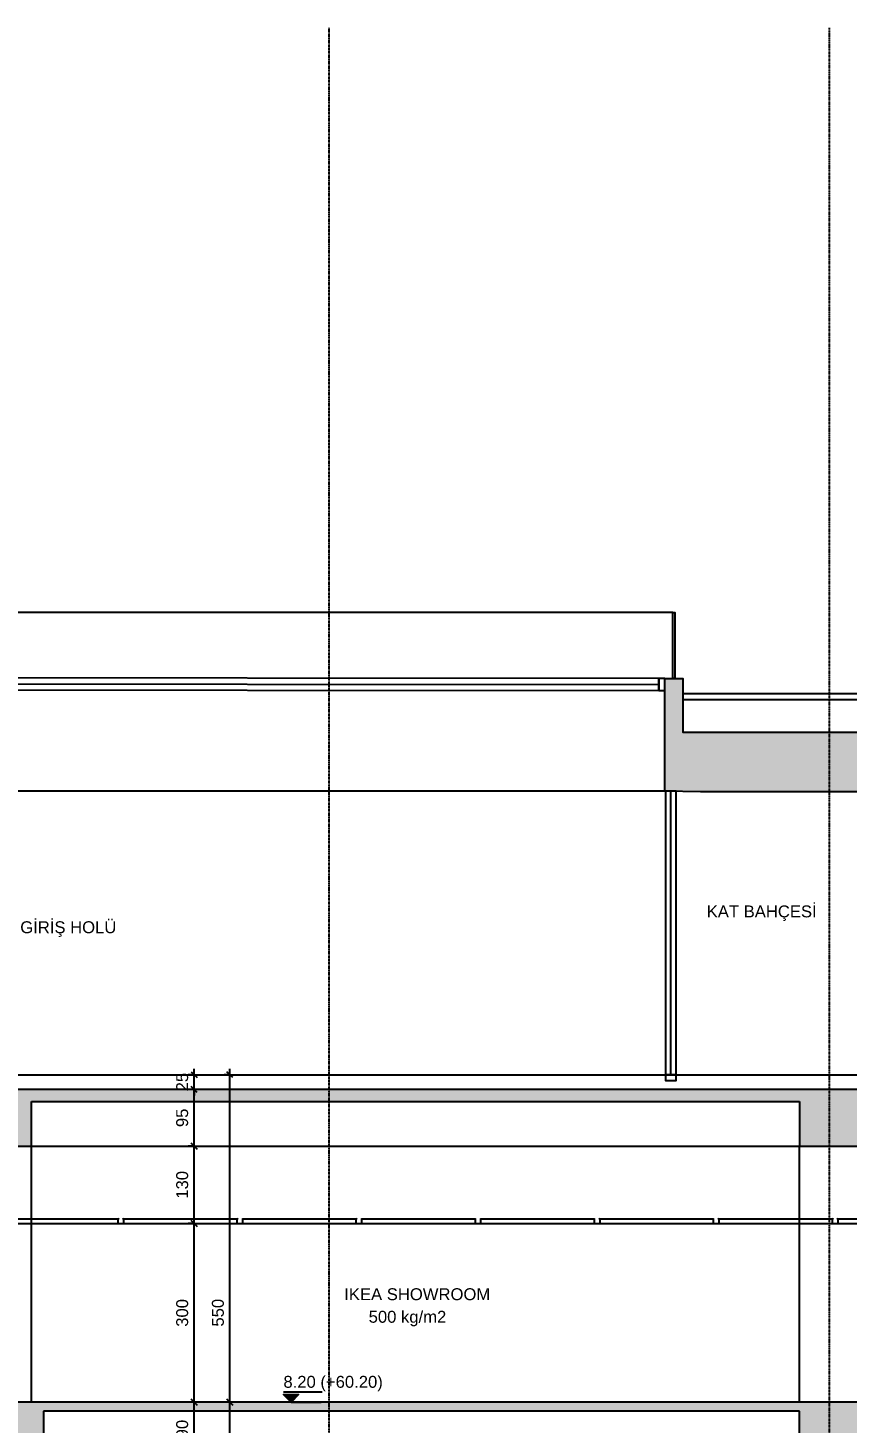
# Model space of a CAD drawing. Header units: centimetres. Extents: x -678439 to 71514, y -426864 to 8594.
# Drawn here: x 61169 to 62546, y 5995 to 8337 of the extents above; entities that cross this region are included whole.
import ezdxf

# ---------------------------------------------------------------- set-up
doc = ezdxf.new("R2010")
doc.units = ezdxf.units.CM
doc.header["$LTSCALE"] = 0.01
doc.header["$MEASUREMENT"] = 0
doc.header["$PDMODE"] = 3
doc.linetypes.add('$0$CENTER', pattern=[50.8, 31.75, -6.35, 6.35, -6.35])
doc.layers.get('0').update_dxf_attribs({"lineweight": 0})
doc.layers.get('DefPoints').update_dxf_attribs({"color": 200})
for name, color, linetype in [('$0$V-0_Axis', 8, '$0$CENTER'), ('AR-02', 152, 'Continuous'), ('METAL', 122, 'Continuous'), ('V-0_Dimension', 1, 'Continuous'), ('V-0_Elevation_015', 103, 'Continuous'), ('V-0_Elevation_025', 123, 'Continuous'), ('V-0_Hatch_Concrete', 252, 'Continuous'), ('V-0_Notation_Level_500', 2, 'Continuous'), ('V-0_Text_Tr', 7, 'Continuous'), ('V-2_Column', 160, 'Continuous'), ('V-3_Ceiling_Suspended', 202, 'Continuous'), ('V-3_Glazing', 121, 'Continuous'), ('V-4_Floor_Cladding', 53, 'Continuous')]:
    doc.layers.add(name, color=color, linetype=linetype)
doc.styles.add('VIVA_100', font='arial.ttf', dxfattribs={"height": 20})
doc.dimstyles.new('VIVA_100', dxfattribs={"dimscale": 10, "dimtxt": 25, "dimasz": 1, "dimexe": 1, "dimexo": 1, "dimgap": 1, "dimtad": 1, "dimdec": 0, "dimzin": 3, "dimdsep": 46, "dimtxsty": 'VIVA_100', "dimblk": 'OBLIQUE', "dimcen": 0, "dimdle": 1, "dimclrd": 256, "dimclre": 256, "dimclrt": 256, "dimadec": 1, "dimazin": 0, "dimtfac": 0.75, "dimtdec": 0, "dimtix": 1, "dimtmove": 2, "dimatfit": 2, "dimldrblk": 'DOT', "dimfxlon": 1, "dimfrac": 1, "dimtolj": 1, "dimtzin": 0, "dimlwd": -1, "dimlwe": -1, "dimarcsym": 0})

# ---------------------------------------------------------------- blocks, each defined once
blk = doc.blocks.new('_OBLIQUE')
at = {"color": 0, "linetype": 'ByBlock'}
blk.add_line((-0.5, -0.5), (0.5, 0.5), dxfattribs=at)
blk = doc.blocks.new('*D233')
at = {"layer": 'DefPoints', "color": 0, "transparency": 16777216}
for p in [(61448.9, 6030), (61448.9, 6030), (61448.9, 5940)]:
    blk.add_point(p, dxfattribs=at)
at = {"layer": 'V-0_Dimension', "transparency": 16777216}
for p, q in [((61448.9, 6030), (61438.9, 6030)), ((61448.9, 5930), (61448.9, 6040)), ((61448.9, 5940), (61438.9, 5940))]:
    blk.add_line(p, q, dxfattribs=at)
at = {"layer": 'V-0_Dimension', "transparency": 16777216, "xscale": 10, "yscale": 10, "zscale": 10}
for p, rotation in [((61448.9, 6030), 90), ((61448.9, 5940), 270)]:
    blk.add_blockref('_OBLIQUE', p, dxfattribs=dict(at, rotation=rotation))
at = {"layer": 'V-0_Dimension', "transparency": 16777216, "insert": (61428.7, 5985), "char_height": 20, "attachment_point": 5, "rotation": 90, "style": 'VIVA_100'}
blk.add_mtext('\\A1;90 ', dxfattribs=at)
blk = doc.blocks.new('_DOT')
blk.add_line((-0.5, 0), (-1, 0))
at = {"const_width": 0.5}
blk.add_lwpolyline([(-0.25, 0, 1), (0.25, 0, 1)], format="xyb", close=True, dxfattribs=at)
blk = doc.blocks.new('*D234')
at = {"layer": 'DefPoints', "color": 0, "transparency": 16777216}
for p in [(61448.9, 6330), (61448.9, 6330), (61448.9, 6030)]:
    blk.add_point(p, dxfattribs=at)
at = {"layer": 'V-0_Dimension', "transparency": 16777216}
for p, q in [((61448.9, 6330), (61438.9, 6330)), ((61448.9, 6020), (61448.9, 6340)), ((61448.9, 6030), (61438.9, 6030))]:
    blk.add_line(p, q, dxfattribs=at)
at = {"layer": 'V-0_Dimension', "transparency": 16777216, "xscale": 10, "yscale": 10, "zscale": 10}
for p, rotation in [((61448.9, 6330), 90), ((61448.9, 6030), 270)]:
    blk.add_blockref('_OBLIQUE', p, dxfattribs=dict(at, rotation=rotation))
at = {"layer": 'V-0_Dimension', "transparency": 16777216, "insert": (61428.7, 6180), "char_height": 20, "attachment_point": 5, "rotation": 90, "style": 'VIVA_100'}
blk.add_mtext('\\A1;300 ', dxfattribs=at)
blk = doc.blocks.new('*D235')
at = {"layer": 'DefPoints', "color": 0, "transparency": 16777216}
for p in [(61448.9, 6460), (61448.9, 6460), (61448.9, 6330)]:
    blk.add_point(p, dxfattribs=at)
at = {"layer": 'V-0_Dimension', "transparency": 16777216}
for p, q in [((61448.9, 6320), (61448.9, 6470)), ((61448.9, 6460), (61438.9, 6460)), ((61448.9, 6330), (61438.9, 6330))]:
    blk.add_line(p, q, dxfattribs=at)
at = {"layer": 'V-0_Dimension', "transparency": 16777216, "xscale": 10, "yscale": 10, "zscale": 10}
for p, rotation in [((61448.9, 6460), 90), ((61448.9, 6330), 270)]:
    blk.add_blockref('_OBLIQUE', p, dxfattribs=dict(at, rotation=rotation))
at = {"layer": 'V-0_Dimension', "transparency": 16777216, "insert": (61428.7, 6395), "char_height": 20, "attachment_point": 5, "rotation": 90, "style": 'VIVA_100'}
blk.add_mtext('\\A1;130 ', dxfattribs=at)
blk = doc.blocks.new('*D236')
at = {"layer": 'DefPoints', "color": 0, "transparency": 16777216}
for p in [(61448.9, 6555), (61448.9, 6555), (61448.9, 6460)]:
    blk.add_point(p, dxfattribs=at)
at = {"layer": 'V-0_Dimension', "transparency": 16777216}
for p, q in [((61448.9, 6450), (61448.9, 6565)), ((61448.9, 6555), (61438.9, 6555)), ((61448.9, 6460), (61438.9, 6460))]:
    blk.add_line(p, q, dxfattribs=at)
at = {"layer": 'V-0_Dimension', "transparency": 16777216, "xscale": 10, "yscale": 10, "zscale": 10}
for p, rotation in [((61448.9, 6555), 90), ((61448.9, 6460), 270)]:
    blk.add_blockref('_OBLIQUE', p, dxfattribs=dict(at, rotation=rotation))
at = {"layer": 'V-0_Dimension', "transparency": 16777216, "insert": (61428.7, 6507.5), "char_height": 20, "attachment_point": 5, "rotation": 90, "style": 'VIVA_100'}
blk.add_mtext('\\A1;95 ', dxfattribs=at)
blk = doc.blocks.new('*D237')
at = {"layer": 'DefPoints', "color": 0, "transparency": 16777216}
for p in [(61448.9, 6580), (61448.9, 6580), (61448.9, 6555)]:
    blk.add_point(p, dxfattribs=at)
at = {"layer": 'V-0_Dimension', "transparency": 16777216}
for p, q in [((61448.9, 6580), (61448.9, 6590)), ((61448.9, 6580), (61438.9, 6580)), ((61448.9, 6555), (61448.9, 6580)), ((61448.9, 6555), (61438.9, 6555)), ((61448.9, 6555), (61448.9, 6545))]:
    blk.add_line(p, q, dxfattribs=at)
at = {"layer": 'V-0_Dimension', "transparency": 16777216, "xscale": 10, "yscale": 10, "zscale": 10}
for p, rotation in [((61448.9, 6580), 270), ((61448.9, 6555), 90)]:
    blk.add_blockref('_OBLIQUE', p, dxfattribs=dict(at, rotation=rotation))
at = {"layer": 'V-0_Dimension', "transparency": 16777216, "insert": (61428.7, 6567.5), "char_height": 20, "attachment_point": 5, "rotation": 90, "style": 'VIVA_100'}
blk.add_mtext('\\A1;25 ', dxfattribs=at)
blk = doc.blocks.new('*D202')
at = {"layer": 'DefPoints', "color": 0, "transparency": 16777216}
for p in [(61508.9, 6030), (61508.9, 6030), (61508.9, 5580)]:
    blk.add_point(p, dxfattribs=at)
at = {"layer": 'V-0_Dimension', "transparency": 16777216}
for p, q in [((61508.9, 6030), (61498.9, 6030)), ((61508.9, 5570), (61508.9, 6040)), ((61508.9, 5580), (61498.9, 5580))]:
    blk.add_line(p, q, dxfattribs=at)
at = {"layer": 'V-0_Dimension', "transparency": 16777216, "xscale": 10, "yscale": 10, "zscale": 10}
for p, rotation in [((61508.9, 6030), 90), ((61508.9, 5580), 270)]:
    blk.add_blockref('_OBLIQUE', p, dxfattribs=dict(at, rotation=rotation))
at = {"layer": 'V-0_Dimension', "transparency": 16777216, "insert": (61488.7, 5805), "char_height": 20, "attachment_point": 5, "rotation": 90, "style": 'VIVA_100'}
blk.add_mtext('\\A1;450 ', dxfattribs=at)
blk = doc.blocks.new('*D203')
at = {"layer": 'DefPoints', "color": 0, "transparency": 16777216}
for p in [(61508.9, 6580), (61508.9, 6580), (61508.9, 6030)]:
    blk.add_point(p, dxfattribs=at)
at = {"layer": 'V-0_Dimension', "transparency": 16777216}
for p, q in [((61508.9, 6020), (61508.9, 6590)), ((61508.9, 6580), (61498.9, 6580)), ((61508.9, 6030), (61498.9, 6030))]:
    blk.add_line(p, q, dxfattribs=at)
at = {"layer": 'V-0_Dimension', "transparency": 16777216, "xscale": 10, "yscale": 10, "zscale": 10}
for p, rotation in [((61508.9, 6580), 90), ((61508.9, 6030), 270)]:
    blk.add_blockref('_OBLIQUE', p, dxfattribs=dict(at, rotation=rotation))
at = {"layer": 'V-0_Dimension', "transparency": 16777216, "insert": (61488.7, 6180.3), "char_height": 20, "attachment_point": 5, "rotation": 90, "style": 'VIVA_100'}
blk.add_mtext('\\A1;550 ', dxfattribs=at)
blk = doc.blocks.new('*U287')
blk.add_hatch(color=256).paths.add_polyline_path([(12.8, 12.8), (-12.8, 12.8), (0, 0)])
for p, q in [((-12.8, 17.4), (52.2, 17.4)), ((0, 0), (50.4, 0))]:
    blk.add_line(p, q)
blk.add_lwpolyline([(0, 0), (-12.8, 12.8), (12.8, 12.8)], close=True)
at = {"style": 'VIVA_100'}
blk.add_attdef('%%P0.00', (-12.8, 24.3), '', height=20, dxfattribs=at)
blk = doc.blocks.new('kot-a-a')
at = {"layer": 'V-0_Notation_Level_500', "transparency": 33554687}
blk.add_blockref('*U287', (6331, 6020), dxfattribs=at).add_auto_attribs({'%%P0.00': '8.20 (+60.20)'})

msp = doc.modelspace()

# ---------------------------------------------------------------- hatches: boundary and pattern name
at = {"layer": 'V-0_Hatch_Concrete', "transparency": 33554534}
h = msp.add_hatch(color=256, dxfattribs=at)
h.dxf.hatch_style = 1
h.paths.add_polyline_path([(66765.7, 7245), (66735.7, 7245), (66735.7, 7155), (62269.6, 7155), (62269.6, 7245), (62239.6, 7245), (62239.6, 7056.1), (62299.6, 7055), (66765.7, 7055)])
h.paths.add_polyline_path([(60836.2, 7246.1), (60806.2, 7246.1), (60806.2, 7155.6), (59652.6, 7154.7), (59652.6, 7055.2), (60836.2, 7056.1)])
h = msp.add_hatch(color=256, dxfattribs=at)
h.dxf.hatch_style = 1
h.paths.add_polyline_path([(68445.7, 6030), (61095.7, 6030), (61095.7, 6005), (60008.5, 6005), (60008.5, 6041.3), (60433.8, 6285), (60523.8, 6285), (60934, 6525), (60951.1, 6535), (61095.7, 6535), (61095.7, 6460), (61175.7, 6460), (61175.7, 6535), (62465.7, 6535), (62465.7, 6460), (62565.7, 6460), (62565.7, 6535), (64145.7, 6535), (64145.7, 6460), (64245.7, 6460), (64245.7, 6550), (65825.7, 6550), (65825.7, 6460), (65925.7, 6460), (65925.7, 6550), (66665.7, 6550), (66665.7, 6460), (66765.7, 6460), (66765.7, 6525), (68345.7, 6525), (68345.7, 6460), (68445.7, 6460), (68445.7, 6680), (68425.7, 6680), (68425.7, 6545), (66765.7, 6545), (66765.7, 6570), (64145.7, 6570), (64145.7, 6555), (62515.7, 6555), (62465.7, 6555), (61001, 6555), (61001, 6570), (60971, 6570), (60971, 6560.3), (60941, 6560.3), (60941, 6543.1), (60911, 6543.1), (60911, 6525.9), (60881, 6525.9), (60881, 6508.8), (60851, 6508.8), (60851, 6491.6), (60821, 6491.6), (60821, 6474.4), (60791, 6474.4), (60791, 6457.2), (60761, 6457.2), (60761, 6440), (60731, 6440), (60731, 6422.8), (60701, 6422.8), (60701, 6405.6), (60671, 6405.6), (60671, 6388.4), (60641, 6388.4), (60641, 6371.3), (60611, 6371.3), (60611, 6354.1), (60581, 6354.1), (60581, 6336.9), (60551, 6336.9), (60551, 6319.7), (60521, 6319.7), (60521, 6302.5), (60401, 6302.5), (60401, 6285.3), (60371, 6285.3), (60371, 6268.1), (60341, 6268.1), (60341, 6250.9), (60311, 6250.9), (60311, 6233.8), (60281, 6233.8), (60281, 6216.6), (60251, 6216.6), (60251, 6199.4), (60221, 6199.4), (60221, 6182.2), (60191, 6182.2), (60191, 6165), (60161, 6165), (60161, 6147.8), (60131, 6147.8), (60131, 6130.6), (60101, 6130.6), (60101, 6113.4), (60071, 6113.4), (60071, 6096.3), (60041, 6096.3), (60041, 6079.1), (60011, 6079.1), (60011, 6061.9), (59981, 6061.9), (59981, 6044.7), (59951, 6044.7), (59951, 6005), (59652.6, 6005), (59652.6, 5985), (60406.2, 5985), (60406.2, 5920), (60486.2, 5920), (60486.2, 5985), (60795.7, 5985), (60795.7, 5920), (60875.7, 5920), (60875.7, 5985), (61095.7, 5985), (61095.7, 5940), (61195.7, 5940), (61195.7, 6015), (62465.7, 6015), (62465.7, 5940), (62565.7, 5940), (62565.7, 6015), (64145.7, 6015), (64145.7, 5940), (64245.7, 5940), (64245.7, 6015), (65825.7, 6015), (65825.7, 5940), (65925.7, 5940), (65925.7, 6015), (66665.7, 6015), (66665.7, 5940), (66765.7, 5940), (66765.7, 6015), (68345.7, 6015), (68345.7, 5940), (68445.7, 5940)])

# ---------------------------------------------------------------- linework, layer by layer
at = {"layer": '$0$V-0_Axis'}
for p, q in [((61675.7, 1410), (61675.7, 8337.5)), ((62515.7, 8337.5), (62515.7, 1410))]:
    msp.add_line(p, q, dxfattribs=at)
at = {"layer": 'AR-02'}
for p, q in [((61129.7, 6338), (61320.6, 6338)), ((61129.7, 6330), (61320.6, 6330)), ((61330.6, 6338), (61520.6, 6338)), ((61330.6, 6330), (61520.6, 6330)), ((61530.6, 6338), (61720.6, 6338)), ((61530.6, 6330), (61720.6, 6330)), ((61730.6, 6338), (61920.6, 6338)), ((61730.6, 6330), (61920.6, 6330)), ((61930.6, 6338), (62120.6, 6338)), ((61930.6, 6330), (62120.6, 6330)), ((62130.6, 6338), (62320.6, 6338)), ((62130.6, 6330), (62320.6, 6330)), ((62330.6, 6338), (62520.6, 6338)), ((62330.6, 6330), (62520.6, 6330)), ((62530.6, 6338), (62720.6, 6338)), ((62530.6, 6330), (62720.6, 6330))]:
    msp.add_line(p, q, dxfattribs=at)
at = {"layer": 'METAL'}
for points in [[(61322.6, 6337), (61320.6, 6338), (61320.6, 6330), (61330.6, 6330), (61330.6, 6338), (61328.6, 6337)], [(61522.6, 6337), (61520.6, 6338), (61520.6, 6330), (61530.6, 6330), (61530.6, 6338), (61528.6, 6337)], [(61722.6, 6337), (61720.6, 6338), (61720.6, 6330), (61730.6, 6330), (61730.6, 6338), (61728.6, 6337)], [(61922.6, 6337), (61920.6, 6338), (61920.6, 6330), (61930.6, 6330), (61930.6, 6338), (61928.6, 6337)], [(62122.6, 6337), (62120.6, 6338), (62120.6, 6330), (62130.6, 6330), (62130.6, 6338), (62128.6, 6337)], [(62322.6, 6337), (62320.6, 6338), (62320.6, 6330), (62330.6, 6330), (62330.6, 6338), (62328.6, 6337)], [(62522.6, 6337), (62520.6, 6338), (62520.6, 6330), (62530.6, 6330), (62530.6, 6338), (62528.6, 6337)]]:
    msp.add_lwpolyline(points, dxfattribs=at)
at = {"layer": 'V-0_Elevation_015', "ltscale": 0.3}
for p, q in [((61175.7, 6030), (61175.7, 6460)), ((62465.7, 6030), (62465.7, 6460))]:
    msp.add_line(p, q, dxfattribs=at)
at = {"layer": 'V-0_Elevation_015'}
for points in [[(62253.1, 7356.1), (60823.3, 7356.1)], [(62239.6, 7056.1), (60470.4, 7056.1)]]:
    msp.add_lwpolyline(points, dxfattribs=at)
at = {"layer": 'V-0_Elevation_015', "ltscale": 0.3}
msp.add_lwpolyline([(61175.7, 6460), (62465.7, 6460)], dxfattribs=at)
at = {"layer": 'V-0_Elevation_025'}
msp.add_lwpolyline([(62253.1, 7245), (62253.1, 7356.1), (62256.1, 7356.1), (62256.1, 7245)], close=True, dxfattribs=at)
at = {"layer": 'V-2_Column', "ltscale": 200, "transparency": 33554687}
for p, q in [((62239.6, 7056.1), (62239.6, 7245)), ((62239.6, 7245), (62269.6, 7245)), ((62269.6, 7245), (62269.6, 7155)), ((62269.6, 7155), (66735.7, 7155)), ((62299.6, 7055), (62239.6, 7056.1)), ((66765.7, 7055), (62299.6, 7055)), ((62465.7, 6555), (61001, 6555)), ((62515.7, 6555), (62465.7, 6555)), ((64145.7, 6555), (62515.7, 6555)), ((61175.7, 6535), (62465.7, 6535)), ((61175.7, 6460), (61175.7, 6535)), ((61715.7, 6535), (62465.7, 6535)), ((62465.7, 6535), (62465.7, 6460)), ((62465.7, 6535), (62465.7, 6460)), ((61095.7, 6460), (61175.7, 6460)), ((62465.7, 6460), (62565.7, 6460)), ((68445.7, 6030), (61095.7, 6030)), ((61195.7, 6015), (61195.7, 5940)), ((62465.7, 6015), (61195.7, 6015)), ((62465.7, 5940), (62465.7, 6015))]:
    msp.add_line(p, q, dxfattribs=at)
for points in [[(66765.7, 7055), (62299.6, 7055), (62239.6, 7056.1), (62239.6, 7245), (62269.6, 7245), (62269.6, 7155), (66735.7, 7155), (66735.7, 7245), (66765.7, 7245), (66765.7, 7056.1)], [(62515.7, 6555), (62465.7, 6555), (61001, 6555), (61001, 6570), (60971, 6570)]]:
    msp.add_lwpolyline(points, dxfattribs=at)
at = {"layer": 'V-3_Ceiling_Suspended'}
for points in [[(62269.6, 7220), (66735.7, 7220)], [(62269.6, 7210), (66735.7, 7210)]]:
    msp.add_lwpolyline(points, dxfattribs=at)
at = {"layer": 'V-3_Glazing'}
for points in [[(62229.6, 7245), (60846.2, 7246.1), (60846.2, 7226.1), (62229.6, 7225)], [(62239.6, 7245), (62229.6, 7245), (62229.6, 7225), (62239.6, 7225)], [(62258.7, 7056.1), (62240.4, 7056.1), (62240.4, 6580), (62258.7, 6580)], [(62258.7, 6580), (62240.4, 6580), (62240.4, 6570), (62258.7, 6570)]]:
    msp.add_lwpolyline(points, close=True, dxfattribs=at)
for points in [[(60846.2, 7236.1), (62229.6, 7235)], [(62249.6, 6580), (62249.6, 7056.1)]]:
    msp.add_lwpolyline(points, dxfattribs=at)
at = {"layer": 'V-4_Floor_Cladding'}
msp.add_lwpolyline([(60968.5, 6580), (62840.4, 6580)], dxfattribs=at)

# ---------------------------------------------------------------- block references
at = {"layer": 'V-0_Notation_Level_500'}
msp.add_blockref('kot-a-a', (55280.5, 10), dxfattribs=at)

# ---------------------------------------------------------------- texts
at = {"layer": 'V-0_Text_Tr', "style": 'VIVA_100'}
for s, p in [('IKEA SHOWROOM', (61700.9, 6201.4)), ('500 kg/m2', (61741.9, 6163.5))]:
    msp.add_text(s, height=20, dxfattribs=at).set_placement(p)
at = {"layer": 'V-0_Text_Tr', "char_height": 20, "attachment_point": 1, "rotation": 0.009, "style": 'VIVA_100'}
for s, width, insert in [('\\pi68.326;KAT BAHÇESİ', 675.847, (62241.5, 6864.1)), ('\\pi4.2925;SİNEMA GİRİŞ HOLÜ', 554.26, (61037.4, 6837.5))]:
    msp.add_mtext_dynamic_manual_height_columns(s, width=width, gutter_width=1000, heights=[0], dxfattribs=dict(at, insert=insert))

# ---------------------------------------------------------------- dimensions: what is measured, and where the dimension line sits
at = {"layer": 'V-0_Dimension'}
for base, p1, p2, picture, middle in [((61448.9, 6580), (61448.9, 6555), (61448.9, 6580), '*D237', (61428.7, 6567.5)), ((61448.9, 6555), (61448.9, 6460), (61448.9, 6555), '*D236', (61428.7, 6507.5)), ((61448.9, 6460), (61448.9, 6330), (61448.9, 6460), '*D235', (61428.7, 6395)), ((61448.9, 6330), (61448.9, 6030), (61448.9, 6330), '*D234', (61428.7, 6180)), ((61448.9, 6030), (61448.9, 5940), (61448.9, 6030), '*D233', (61428.7, 5985)), ((61508.9, 6030), (61508.9, 5580), (61508.9, 6030), '*D202', (61488.7, 5805))]:
    dim = msp.add_linear_dim(base=base, p1=p1, p2=p2, angle=90, dimstyle='VIVA_100', override={"dimpost": ' '}, dxfattribs=at)
    dim.commit()
    dim.dimension.update_dxf_attribs({"geometry": picture, "text_midpoint": middle})
dim = msp.add_linear_dim(base=(61508.9, 6580), p1=(61508.9, 6030), p2=(61508.9, 6580), angle=90, dimstyle='VIVA_100', override={"dimpost": ' '}, dxfattribs=at)
dim.commit()
dim.dimension.update_dxf_attribs({"geometry": '*D203', "text_midpoint": (61488.7, 6180.3), "dimtype": 160})

doc.saveas('drawing.dxf')
